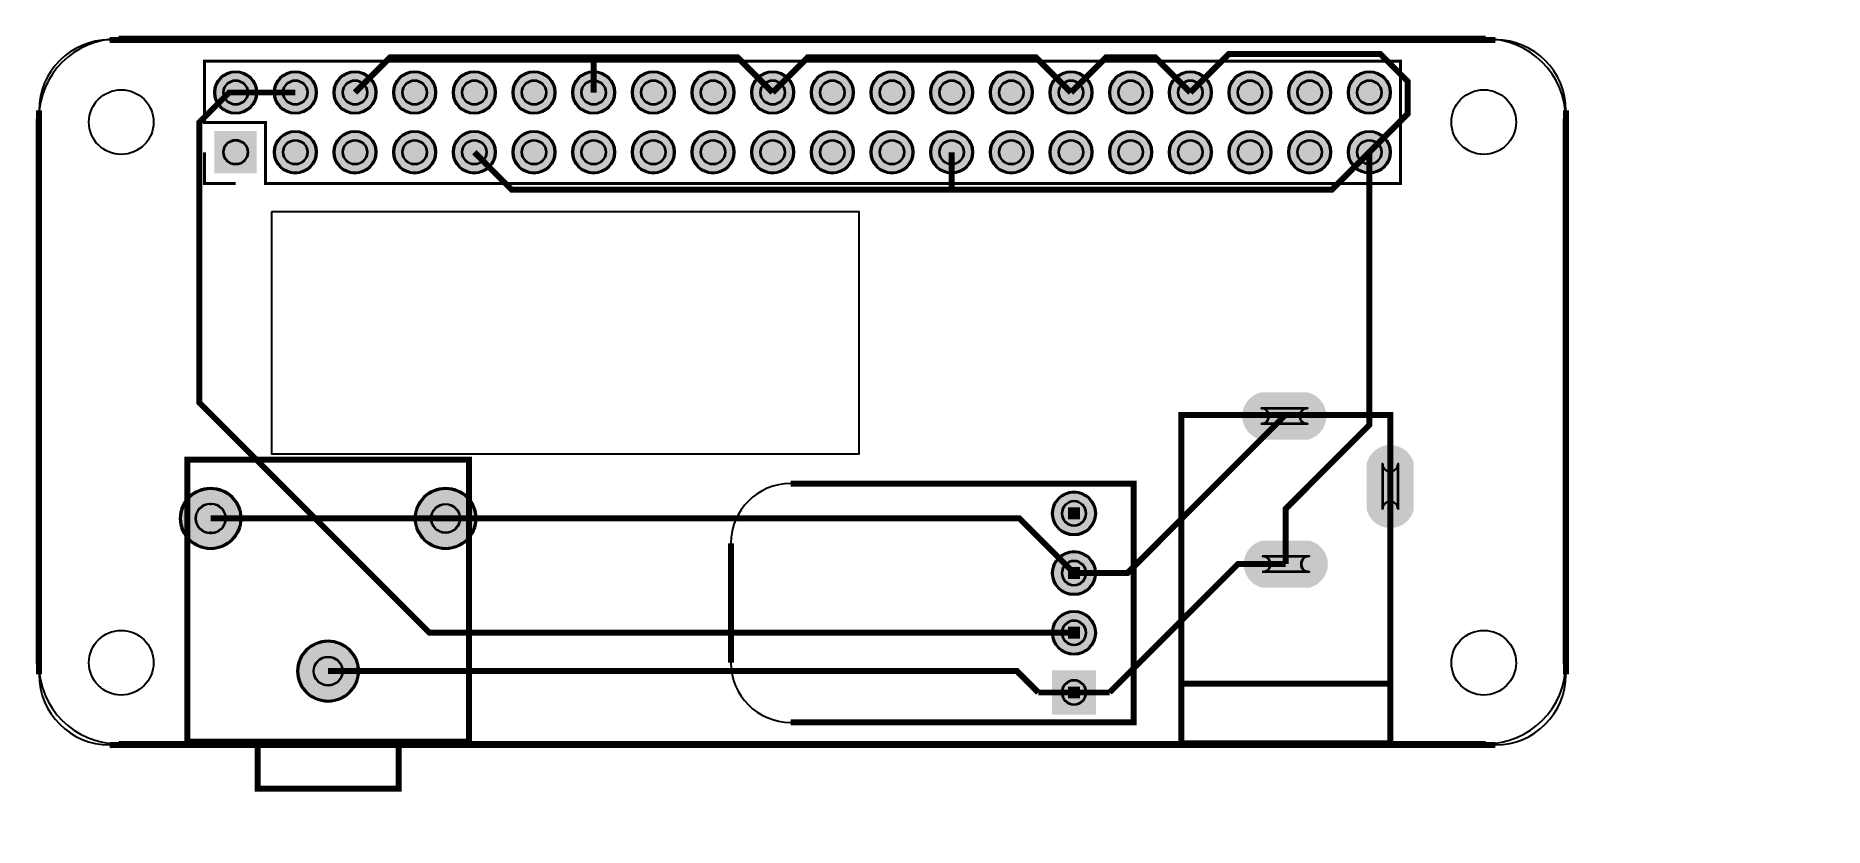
# Model space of a CAD drawing. Header units: millimetres. Extents: x 0.1 to 76.3, y -3.6 to 30.1.
import ezdxf

# ---------------------------------------------------------------- set-up
doc = ezdxf.new("R2010")
doc.units = ezdxf.units.MM
for name, color, linetype, true_color in [('BoardOutLine', 7, 'Continuous', 0xff00ff), ('BottomLayer', 7, 'Continuous', 0x0000ff), ('BottomSolderMaskLayer', 7, 'Continuous', 0xaa00ff), ('Multi-Layer', 7, 'Continuous', 0xc0c0c0), ('TopLayer', 7, 'Continuous', 0xff0000), ('TopSilkLayer', 7, 'Continuous', 0xffcc00), ('TopSolderMaskLayer', 7, 'Continuous', 0x800080)]:
    doc.layers.add(name, color=color, linetype=linetype, true_color=true_color)

msp = doc.modelspace()

# ---------------------------------------------------------------- hatches: boundary and pattern name
at = {"layer": 'BottomSolderMaskLayer'}
for points in [[(7.723, 27.686, 1), (9.55, 27.686, 1)], [(10.263, 27.686, 1), (12.09, 27.686, 1)], [(12.803, 27.686, 1), (14.63, 27.686, 1)], [(15.343, 27.686, 1), (17.17, 27.686, 1)], [(17.883, 27.686, 1), (19.71, 27.686, 1)], [(20.423, 27.686, 1), (22.25, 27.686, 1)], [(22.963, 27.686, 1), (24.79, 27.686, 1)], [(25.503, 27.686, 1), (27.33, 27.686, 1)], [(28.043, 27.686, 1), (29.87, 27.686, 1)], [(30.583, 27.686, 1), (32.41, 27.686, 1)], [(33.123, 27.686, 1), (34.95, 27.686, 1)], [(35.663, 27.686, 1), (37.49, 27.686, 1)], [(38.203, 27.686, 1), (40.03, 27.686, 1)], [(40.743, 27.686, 1), (42.57, 27.686, 1)], [(43.283, 27.686, 1), (45.11, 27.686, 1)], [(45.823, 27.686, 1), (47.65, 27.686, 1)], [(48.363, 27.686, 1), (50.19, 27.686, 1)], [(50.903, 27.686, 1), (52.73, 27.686, 1)], [(53.443, 27.686, 1), (55.27, 27.686, 1)], [(55.983, 27.686, 1), (57.81, 27.686, 1)], [(7.734, 24.244), (7.734, 26.048), (9.537, 26.048), (9.537, 24.244)], [(10.263, 25.146, 1), (12.09, 25.146, 1)], [(12.803, 25.146, 1), (14.63, 25.146, 1)], [(15.343, 25.146, 1), (17.17, 25.146, 1)], [(17.883, 25.146, 1), (19.71, 25.146, 1)], [(20.423, 25.146, 1), (22.25, 25.146, 1)], [(22.963, 25.146, 1), (24.79, 25.146, 1)], [(25.503, 25.146, 1), (27.33, 25.146, 1)], [(28.043, 25.146, 1), (29.87, 25.146, 1)], [(30.583, 25.146, 1), (32.41, 25.146, 1)], [(33.123, 25.146, 1), (34.95, 25.146, 1)], [(35.663, 25.146, 1), (37.49, 25.146, 1)], [(38.203, 25.146, 1), (40.03, 25.146, 1)], [(40.743, 25.146, 1), (42.57, 25.146, 1)], [(43.283, 25.146, 1), (45.11, 25.146, 1)], [(45.823, 25.146, 1), (47.65, 25.146, 1)], [(48.363, 25.146, 1), (50.19, 25.146, 1)], [(50.903, 25.146, 1), (52.73, 25.146, 1)], [(53.443, 25.146, 1), (55.27, 25.146, 1)], [(55.983, 25.146, 1), (57.81, 25.146, 1)], [(52.273, 12.916, -0.785398), (52.273, 14.923), (54.28, 14.923, -0.785398), (54.28, 12.916)], [(58.788, 9.944, -0.785398), (56.782, 9.944), (56.782, 11.9, -0.785398), (58.788, 11.9)], [(6.262, 9.565, 1), (8.884, 9.565, 1)], [(16.262, 9.565, 1), (18.884, 9.565, 1)], [(43.383, 9.779, 1), (45.263, 9.779, 1)], [(52.337, 6.617, -0.785398), (52.337, 8.623), (54.343, 8.623, -0.785398), (54.343, 6.617)], [(43.383, 7.239, 1), (45.263, 7.239, 1)], [(43.383, 4.699, 1), (45.263, 4.699, 1)], [(11.26, 3.068, 1), (13.881, 3.068, 1)], [(43.383, 3.099), (45.263, 3.099), (45.263, 1.219), (43.383, 1.219)]]:
    msp.add_hatch(color=256, dxfattribs=at).paths.add_polyline_path(points)
at = {"layer": 'Multi-Layer'}
for points in [[(7.773, 27.686, 1), (9.499, 27.686, 1)], [(10.313, 27.686, 1), (12.039, 27.686, 1)], [(12.853, 27.686, 1), (14.579, 27.686, 1)], [(15.393, 27.686, 1), (17.119, 27.686, 1)], [(17.933, 27.686, 1), (19.659, 27.686, 1)], [(20.473, 27.686, 1), (22.199, 27.686, 1)], [(23.013, 27.686, 1), (24.739, 27.686, 1)], [(25.553, 27.686, 1), (27.279, 27.686, 1)], [(28.093, 27.686, 1), (29.819, 27.686, 1)], [(30.633, 27.686, 1), (32.359, 27.686, 1)], [(33.173, 27.686, 1), (34.899, 27.686, 1)], [(35.713, 27.686, 1), (37.439, 27.686, 1)], [(38.253, 27.686, 1), (39.979, 27.686, 1)], [(40.793, 27.686, 1), (42.519, 27.686, 1)], [(43.333, 27.686, 1), (45.059, 27.686, 1)], [(45.873, 27.686, 1), (47.599, 27.686, 1)], [(48.413, 27.686, 1), (50.139, 27.686, 1)], [(50.953, 27.686, 1), (52.679, 27.686, 1)], [(53.493, 27.686, 1), (55.219, 27.686, 1)], [(56.033, 27.686, 1), (57.759, 27.686, 1)], [(7.784, 24.295), (7.784, 25.997), (9.486, 25.997), (9.486, 24.295)], [(10.313, 25.146, 1), (12.039, 25.146, 1)], [(12.853, 25.146, 1), (14.579, 25.146, 1)], [(15.393, 25.146, 1), (17.119, 25.146, 1)], [(17.933, 25.146, 1), (19.659, 25.146, 1)], [(20.473, 25.146, 1), (22.199, 25.146, 1)], [(23.013, 25.146, 1), (24.739, 25.146, 1)], [(25.553, 25.146, 1), (27.279, 25.146, 1)], [(28.093, 25.146, 1), (29.819, 25.146, 1)], [(30.633, 25.146, 1), (32.359, 25.146, 1)], [(33.173, 25.146, 1), (34.899, 25.146, 1)], [(35.713, 25.146, 1), (37.439, 25.146, 1)], [(38.253, 25.146, 1), (39.979, 25.146, 1)], [(40.793, 25.146, 1), (42.519, 25.146, 1)], [(43.333, 25.146, 1), (45.059, 25.146, 1)], [(45.873, 25.146, 1), (47.599, 25.146, 1)], [(48.413, 25.146, 1), (50.139, 25.146, 1)], [(50.953, 25.146, 1), (52.679, 25.146, 1)], [(53.493, 25.146, 1), (55.219, 25.146, 1)], [(56.033, 25.146, 1), (57.759, 25.146, 1)], [(52.324, 12.967, -0.785398), (52.324, 14.872), (54.229, 14.872, -0.785398), (54.229, 12.967)], [(58.738, 9.97, -0.785398), (56.833, 9.97), (56.833, 11.875, -0.785398), (58.738, 11.875)], [(6.313, 9.565, 1), (8.833, 9.565, 1)], [(16.313, 9.565, 1), (18.833, 9.565, 1)], [(43.434, 9.779, 1), (45.212, 9.779, 1)], [(52.388, 6.668, -0.785398), (52.388, 8.573), (54.293, 8.573, -0.785398), (54.293, 6.668)], [(43.434, 7.239, 1), (45.212, 7.239, 1)], [(43.434, 4.699, 1), (45.212, 4.699, 1)], [(11.31, 3.068, 1), (13.83, 3.068, 1)], [(43.434, 3.048), (45.212, 3.048), (45.212, 1.27), (43.434, 1.27)]]:
    msp.add_hatch(color=256, dxfattribs=at).paths.add_polyline_path(points)
at = {"layer": 'TopSilkLayer'}
for points in [[(44.069, 10.033), (44.069, 9.525), (44.577, 9.525), (44.577, 10.033)], [(44.069, 7.493), (44.069, 6.985), (44.577, 6.985), (44.577, 7.493)], [(44.069, 4.953), (44.069, 4.445), (44.577, 4.445), (44.577, 4.953)], [(44.069, 2.413), (44.069, 1.905), (44.577, 1.905), (44.577, 2.413)]]:
    msp.add_hatch(color=256, dxfattribs=at).paths.add_polyline_path(points)
at = {"layer": 'TopSolderMaskLayer'}
for points in [[(7.723, 27.686, 1), (9.55, 27.686, 1)], [(10.263, 27.686, 1), (12.09, 27.686, 1)], [(12.803, 27.686, 1), (14.63, 27.686, 1)], [(15.343, 27.686, 1), (17.17, 27.686, 1)], [(17.883, 27.686, 1), (19.71, 27.686, 1)], [(20.423, 27.686, 1), (22.25, 27.686, 1)], [(22.963, 27.686, 1), (24.79, 27.686, 1)], [(25.503, 27.686, 1), (27.33, 27.686, 1)], [(28.043, 27.686, 1), (29.87, 27.686, 1)], [(30.583, 27.686, 1), (32.41, 27.686, 1)], [(33.123, 27.686, 1), (34.95, 27.686, 1)], [(35.663, 27.686, 1), (37.49, 27.686, 1)], [(38.203, 27.686, 1), (40.03, 27.686, 1)], [(40.743, 27.686, 1), (42.57, 27.686, 1)], [(43.283, 27.686, 1), (45.11, 27.686, 1)], [(45.823, 27.686, 1), (47.65, 27.686, 1)], [(48.363, 27.686, 1), (50.19, 27.686, 1)], [(50.903, 27.686, 1), (52.73, 27.686, 1)], [(53.443, 27.686, 1), (55.27, 27.686, 1)], [(55.983, 27.686, 1), (57.81, 27.686, 1)], [(7.734, 24.244), (7.734, 26.048), (9.537, 26.048), (9.537, 24.244)], [(10.263, 25.146, 1), (12.09, 25.146, 1)], [(12.803, 25.146, 1), (14.63, 25.146, 1)], [(15.343, 25.146, 1), (17.17, 25.146, 1)], [(17.883, 25.146, 1), (19.71, 25.146, 1)], [(20.423, 25.146, 1), (22.25, 25.146, 1)], [(22.963, 25.146, 1), (24.79, 25.146, 1)], [(25.503, 25.146, 1), (27.33, 25.146, 1)], [(28.043, 25.146, 1), (29.87, 25.146, 1)], [(30.583, 25.146, 1), (32.41, 25.146, 1)], [(33.123, 25.146, 1), (34.95, 25.146, 1)], [(35.663, 25.146, 1), (37.49, 25.146, 1)], [(38.203, 25.146, 1), (40.03, 25.146, 1)], [(40.743, 25.146, 1), (42.57, 25.146, 1)], [(43.283, 25.146, 1), (45.11, 25.146, 1)], [(45.823, 25.146, 1), (47.65, 25.146, 1)], [(48.363, 25.146, 1), (50.19, 25.146, 1)], [(50.903, 25.146, 1), (52.73, 25.146, 1)], [(53.443, 25.146, 1), (55.27, 25.146, 1)], [(55.983, 25.146, 1), (57.81, 25.146, 1)], [(52.273, 12.916, -0.785398), (52.273, 14.923), (54.28, 14.923, -0.785398), (54.28, 12.916)], [(58.788, 9.944, -0.785398), (56.782, 9.944), (56.782, 11.9, -0.785398), (58.788, 11.9)], [(6.262, 9.565, 1), (8.884, 9.565, 1)], [(16.262, 9.565, 1), (18.884, 9.565, 1)], [(43.383, 9.779, 1), (45.263, 9.779, 1)], [(52.337, 6.617, -0.785398), (52.337, 8.623), (54.343, 8.623, -0.785398), (54.343, 6.617)], [(43.383, 7.239, 1), (45.263, 7.239, 1)], [(43.383, 4.699, 1), (45.263, 4.699, 1)], [(11.26, 3.068, 1), (13.881, 3.068, 1)], [(43.383, 3.099), (45.263, 3.099), (45.263, 1.219), (43.383, 1.219)]]:
    msp.add_hatch(color=256, dxfattribs=at).paths.add_polyline_path(points)

# ---------------------------------------------------------------- linework, layer by layer
at = {"layer": 'BoardOutLine', "const_width": 0.254}
for points in [[(3.654, 29.972), (61.854, 29.972)], [(0.254, 3.372), (0.254, 26.572)], [(65.254, 26.572), (65.254, 3.372)], [(61.854, -0.028), (3.654, -0.028)]]:
    msp.add_lwpolyline(points, dxfattribs=at)
at = {"layer": 'BoardOutLine'}
for centre, start, end in [((3.654, 26.572), 90, 180), ((61.854, 26.572), 360, 90), ((3.654, 3.372), 180, 270), ((61.854, 3.372), 270, 0)]:
    msp.add_arc(centre, 3.4, start, end, dxfattribs=at)
at = {"layer": 'BottomLayer', "const_width": 0.254}
for points in [[(49.276, 27.686), (47.775, 29.187), (45.697, 29.187), (44.196, 27.686)], [(49.276, 27.686), (50.908, 29.318), (57.375, 29.318), (58.528, 28.165), (58.528, 26.777), (56.896, 25.146)], [(44.323, 4.699), (16.884, 4.699), (7.096, 14.487), (7.096, 26.427), (8.355, 27.686), (8.636, 27.686)], [(56.896, 25.146), (56.896, 13.536), (53.34, 9.98), (53.34, 7.62)], [(44.323, 7.239), (46.596, 7.239), (53.277, 13.919)], [(45.84, 2.159), (51.301, 7.62), (53.34, 7.62)], [(44.323, 2.159), (45.84, 2.159)]]:
    msp.add_lwpolyline(points, dxfattribs=at)
at = {"layer": 'BottomSolderMaskLayer'}
for points in [[(52.273, 14.254), (54.28, 14.254)], [(52.273, 13.585), (54.28, 13.585)], [(57.451, 9.944), (57.451, 11.9)], [(58.12, 9.944), (58.12, 11.9)], [(7.542, 10.189), (7.604, 10.189)], [(44.323, 10.307), (44.323, 10.307)], [(44.323, 9.251), (44.323, 9.251)], [(7.542, 8.941), (7.604, 8.941)], [(44.323, 7.767), (44.323, 7.767)], [(52.337, 7.954), (54.343, 7.954)], [(52.337, 7.286), (54.343, 7.286)], [(44.323, 6.711), (44.323, 6.711)], [(44.323, 5.227), (44.323, 5.227)], [(44.323, 4.171), (44.323, 4.171)], [(44.323, 2.687), (44.323, 2.687)], [(44.323, 1.631), (44.323, 1.631)]]:
    msp.add_lwpolyline(points, close=True, dxfattribs=at)
for centre, radius in [((8.636, 27.686), 0.914), ((8.636, 27.686), 0.529), ((11.176, 27.686), 0.914), ((11.176, 27.686), 0.529), ((13.716, 27.686), 0.914), ((13.716, 27.686), 0.529), ((16.256, 27.686), 0.914), ((16.256, 27.686), 0.529), ((18.796, 27.686), 0.914), ((18.796, 27.686), 0.529), ((21.336, 27.686), 0.914), ((21.336, 27.686), 0.529), ((23.876, 27.686), 0.914), ((23.876, 27.686), 0.529), ((26.416, 27.686), 0.914), ((26.416, 27.686), 0.529), ((28.956, 27.686), 0.914), ((28.956, 27.686), 0.529), ((31.496, 27.686), 0.914), ((31.496, 27.686), 0.529), ((34.036, 27.686), 0.914), ((34.036, 27.686), 0.529), ((36.576, 27.686), 0.914), ((36.576, 27.686), 0.529), ((39.116, 27.686), 0.914), ((39.116, 27.686), 0.529), ((41.656, 27.686), 0.914), ((41.656, 27.686), 0.529), ((44.196, 27.686), 0.914), ((44.196, 27.686), 0.529), ((46.736, 27.686), 0.914), ((46.736, 27.686), 0.529), ((49.276, 27.686), 0.914), ((49.276, 27.686), 0.529), ((51.816, 27.686), 0.914), ((51.816, 27.686), 0.529), ((54.356, 27.686), 0.914), ((54.356, 27.686), 0.529), ((56.896, 27.686), 0.914), ((56.896, 27.686), 0.529), ((11.176, 25.146), 0.914), ((13.716, 25.146), 0.914), ((16.256, 25.146), 0.914), ((18.796, 25.146), 0.914), ((21.336, 25.146), 0.914), ((23.876, 25.146), 0.914), ((26.416, 25.146), 0.914), ((28.956, 25.146), 0.914), ((31.496, 25.146), 0.914), ((34.036, 25.146), 0.914), ((36.576, 25.146), 0.914), ((39.116, 25.146), 0.914), ((41.656, 25.146), 0.914), ((44.196, 25.146), 0.914), ((46.736, 25.146), 0.914), ((49.276, 25.146), 0.914), ((51.816, 25.146), 0.914), ((54.356, 25.146), 0.914), ((56.896, 25.146), 0.914), ((8.635, 25.146), 0.53), ((11.176, 25.146), 0.529), ((13.716, 25.146), 0.529), ((16.256, 25.146), 0.529), ((18.796, 25.146), 0.529), ((21.336, 25.146), 0.529), ((23.876, 25.146), 0.529), ((26.416, 25.146), 0.529), ((28.956, 25.146), 0.529), ((31.496, 25.146), 0.529), ((34.036, 25.146), 0.529), ((36.576, 25.146), 0.529), ((39.116, 25.146), 0.529), ((41.656, 25.146), 0.529), ((44.196, 25.146), 0.529), ((46.736, 25.146), 0.529), ((49.276, 25.146), 0.529), ((51.816, 25.146), 0.529), ((54.356, 25.146), 0.529), ((56.896, 25.146), 0.529), ((7.573, 9.565), 1.311), ((17.573, 9.565), 1.311), ((44.323, 9.779), 0.94), ((17.573, 9.565), 0.624), ((44.323, 7.239), 0.94), ((44.323, 4.699), 0.94), ((12.57, 3.068), 1.311), ((12.57, 3.068), 0.624)]:
    msp.add_circle(centre, radius, dxfattribs=at)
for centre, radius, start, end in [((52.273, 13.919), 0.334, 270, 90), ((54.28, 13.919), 0.334, 90, 270), ((57.785, 11.9), 0.334, 180, 360), ((7.542, 9.565), 0.624, 450, 270), ((7.604, 9.565), 0.624, 270, 450), ((44.323, 9.779), 0.528, 90, 270), ((44.323, 9.779), 0.528, 270, 90), ((57.785, 9.944), 0.334, 360, 180), ((44.323, 7.239), 0.528, 90, 270), ((44.323, 7.239), 0.528, 270, 90), ((52.337, 7.62), 0.334, 270, 90), ((54.343, 7.62), 0.334, 90, 270), ((44.323, 4.699), 0.528, 90, 270), ((44.323, 4.699), 0.528, 270, 90), ((44.323, 2.159), 0.528, 90, 270), ((44.323, 2.159), 0.528, 270, 90)]:
    msp.add_arc(centre, radius, start, end, dxfattribs=at)
at = {"layer": 'Multi-Layer'}
for points in [[(10.16, 22.606), (10.16, 12.319), (35.179, 12.319), (35.179, 22.606)], [(52.324, 14.237), (54.229, 14.237)], [(52.324, 13.602), (54.229, 13.602)], [(57.468, 9.97), (57.468, 11.875)], [(58.103, 9.97), (58.103, 11.875)], [(7.543, 10.165), (7.603, 10.165)], [(44.323, 10.279), (44.323, 10.279)], [(44.323, 9.279), (44.323, 9.279)], [(7.543, 8.965), (7.603, 8.965)], [(44.323, 7.739), (44.323, 7.739)], [(52.388, 7.938), (54.293, 7.938)], [(52.388, 7.303), (54.293, 7.303)], [(44.323, 6.739), (44.323, 6.739)], [(44.323, 5.199), (44.323, 5.199)], [(44.323, 4.199), (44.323, 4.199)], [(44.323, 2.659), (44.323, 2.659)], [(44.323, 1.659), (44.323, 1.659)]]:
    msp.add_lwpolyline(points, close=True, dxfattribs=at)
for centre, radius in [((8.636, 27.686), 0.863), ((8.636, 27.686), 0.5), ((11.176, 27.686), 0.863), ((11.176, 27.686), 0.5), ((13.716, 27.686), 0.863), ((13.716, 27.686), 0.5), ((16.256, 27.686), 0.863), ((16.256, 27.686), 0.5), ((18.796, 27.686), 0.863), ((18.796, 27.686), 0.5), ((21.336, 27.686), 0.863), ((21.336, 27.686), 0.5), ((23.876, 27.686), 0.863), ((23.876, 27.686), 0.5), ((26.416, 27.686), 0.863), ((26.416, 27.686), 0.5), ((28.956, 27.686), 0.863), ((28.956, 27.686), 0.5), ((31.496, 27.686), 0.863), ((31.496, 27.686), 0.5), ((34.036, 27.686), 0.863), ((34.036, 27.686), 0.5), ((36.576, 27.686), 0.863), ((36.576, 27.686), 0.5), ((39.116, 27.686), 0.863), ((39.116, 27.686), 0.5), ((41.656, 27.686), 0.863), ((41.656, 27.686), 0.5), ((44.196, 27.686), 0.863), ((44.196, 27.686), 0.5), ((46.736, 27.686), 0.863), ((46.736, 27.686), 0.5), ((49.276, 27.686), 0.863), ((49.276, 27.686), 0.5), ((51.816, 27.686), 0.863), ((51.816, 27.686), 0.5), ((54.356, 27.686), 0.863), ((54.356, 27.686), 0.5), ((56.896, 27.686), 0.863), ((56.896, 27.686), 0.5), ((3.766, 26.426), 1.375), ((61.766, 26.426), 1.375), ((11.176, 25.146), 0.863), ((13.716, 25.146), 0.863), ((16.256, 25.146), 0.863), ((18.796, 25.146), 0.863), ((21.336, 25.146), 0.863), ((23.876, 25.146), 0.863), ((26.416, 25.146), 0.863), ((28.956, 25.146), 0.863), ((31.496, 25.146), 0.863), ((34.036, 25.146), 0.863), ((36.576, 25.146), 0.863), ((39.116, 25.146), 0.863), ((41.656, 25.146), 0.863), ((44.196, 25.146), 0.863), ((46.736, 25.146), 0.863), ((49.276, 25.146), 0.863), ((51.816, 25.146), 0.863), ((54.356, 25.146), 0.863), ((56.896, 25.146), 0.863), ((8.635, 25.146), 0.5), ((11.176, 25.146), 0.5), ((13.716, 25.146), 0.5), ((16.256, 25.146), 0.5), ((18.796, 25.146), 0.5), ((21.336, 25.146), 0.5), ((23.876, 25.146), 0.5), ((26.416, 25.146), 0.5), ((28.956, 25.146), 0.5), ((31.496, 25.146), 0.5), ((34.036, 25.146), 0.5), ((36.576, 25.146), 0.5), ((39.116, 25.146), 0.5), ((41.656, 25.146), 0.5), ((44.196, 25.146), 0.5), ((46.736, 25.146), 0.5), ((49.276, 25.146), 0.5), ((51.816, 25.146), 0.5), ((54.356, 25.146), 0.5), ((56.896, 25.146), 0.5), ((7.573, 9.565), 1.26), ((17.573, 9.565), 1.26), ((44.323, 9.779), 0.889), ((17.573, 9.565), 0.6), ((44.323, 7.239), 0.889), ((44.323, 4.699), 0.889), ((3.766, 3.426), 1.375), ((61.766, 3.426), 1.375), ((12.57, 3.068), 1.26), ((12.57, 3.068), 0.6)]:
    msp.add_circle(centre, radius, dxfattribs=at)
for centre, radius, start, end in [((52.324, 13.919), 0.318, 270, 90), ((54.229, 13.919), 0.318, 90, 270), ((57.785, 11.875), 0.318, 180, 360), ((7.543, 9.565), 0.6, 450, 270), ((7.603, 9.565), 0.6, 270, 450), ((44.323, 9.779), 0.5, 90, 270), ((44.323, 9.779), 0.5, 270, 90), ((57.785, 9.97), 0.318, 360, 180), ((44.323, 7.239), 0.5, 90, 270), ((44.323, 7.239), 0.5, 270, 90), ((52.388, 7.62), 0.318, 270, 90), ((54.293, 7.62), 0.318, 90, 270), ((44.323, 4.699), 0.5, 90, 270), ((44.323, 4.699), 0.5, 270, 90), ((44.323, 2.159), 0.5, 90, 270), ((44.323, 2.159), 0.5, 270, 90)]:
    msp.add_arc(centre, radius, start, end, dxfattribs=at)
at = {"layer": 'TopLayer', "const_width": 0.254}
for points in [[(23.876, 29.187), (15.217, 29.187), (13.716, 27.686)], [(23.876, 29.187), (23.876, 27.686)], [(31.496, 27.686), (29.995, 29.187), (23.876, 29.187)], [(44.196, 27.686), (42.695, 29.187), (32.997, 29.187), (31.496, 27.686)], [(8.636, 27.686), (11.176, 27.686)], [(18.796, 25.146), (20.393, 23.549), (39.116, 23.549)], [(39.116, 25.146), (39.116, 23.549)], [(39.116, 23.549), (55.299, 23.549), (56.896, 25.146)], [(7.573, 9.565), (17.573, 9.565)], [(17.573, 9.565), (41.997, 9.565), (44.323, 7.239)], [(12.57, 3.068), (41.897, 3.068), (42.806, 2.159)], [(44.323, 2.159), (42.806, 2.159)]]:
    msp.add_lwpolyline(points, dxfattribs=at)
at = {"layer": 'TopSilkLayer'}
for points, const_width in [([(3.266, 29.926), (62.265, 29.926)], 0.254), ([(0.266, 2.926), (0.266, 26.926)], 0.254), ([(65.267, 26.926), (65.267, 2.926)], 0.254), ([(8.635, 23.815), (7.304, 23.815), (7.304, 25.146)], 0.127), ([(18.573, 12.065), (6.574, 12.065), (6.574, 0.066), (18.573, 0.066)], 0.254), ([(18.573, 0.066), (18.573, 12.065), (14.572, 12.065)], 0.254), ([(32.258, 11.049), (46.863, 11.049), (46.863, 0.889), (32.258, 0.889)], 0.254), ([(44.958, 11.049), (43.688, 11.049)], 0.203), ([(29.718, 3.429), (29.718, 8.509)], 0.254), ([(62.265, -0.074), (3.266, -0.074)], 0.254), ([(15.573, 0.066), (15.573, -1.935), (9.573, -1.935), (9.573, 0.066)], 0.254)]:
    msp.add_lwpolyline(points, dxfattribs=dict(at, const_width=const_width))
for points, const_width in [([(7.304, 29.017), (7.304, 26.416), (9.905, 26.416), (9.905, 23.815), (58.226, 23.815), (58.226, 29.017), (7.304, 29.017)], 0.127), ([(57.785, 13.97), (57.785, 2.54), (48.895, 2.54), (48.895, 13.97), (57.785, 13.97)], 0.254), ([(57.785, 2.54), (57.785, 0), (48.895, 0), (48.895, 2.54), (57.785, 2.54)], 0.254)]:
    msp.add_lwpolyline(points, close=True, dxfattribs=dict(at, const_width=const_width))
for centre, radius, start, end in [((3.266, 26.926), 3, 90, 180), ((62.266, 26.926), 3, 360, 90), ((32.258, 8.509), 2.54, 90, 180), ((32.258, 3.429), 2.54, 180, 270), ((3.266, 2.926), 3, 180, 270), ((62.266, 2.926), 3, 270, 0)]:
    msp.add_arc(centre, radius, start, end, dxfattribs=at)
at = {"layer": 'TopSolderMaskLayer'}
for points in [[(52.273, 14.254), (54.28, 14.254)], [(52.273, 13.585), (54.28, 13.585)], [(57.451, 9.944), (57.451, 11.9)], [(58.12, 9.944), (58.12, 11.9)], [(7.542, 10.189), (7.604, 10.189)], [(44.323, 10.307), (44.323, 10.307)], [(44.323, 9.251), (44.323, 9.251)], [(7.542, 8.941), (7.604, 8.941)], [(44.323, 7.767), (44.323, 7.767)], [(52.337, 7.954), (54.343, 7.954)], [(52.337, 7.286), (54.343, 7.286)], [(44.323, 6.711), (44.323, 6.711)], [(44.323, 5.227), (44.323, 5.227)], [(44.323, 4.171), (44.323, 4.171)], [(44.323, 2.687), (44.323, 2.687)], [(44.323, 1.631), (44.323, 1.631)]]:
    msp.add_lwpolyline(points, close=True, dxfattribs=at)
for centre, radius in [((8.636, 27.686), 0.914), ((8.636, 27.686), 0.529), ((11.176, 27.686), 0.914), ((11.176, 27.686), 0.529), ((13.716, 27.686), 0.914), ((13.716, 27.686), 0.529), ((16.256, 27.686), 0.914), ((16.256, 27.686), 0.529), ((18.796, 27.686), 0.914), ((18.796, 27.686), 0.529), ((21.336, 27.686), 0.914), ((21.336, 27.686), 0.529), ((23.876, 27.686), 0.914), ((23.876, 27.686), 0.529), ((26.416, 27.686), 0.914), ((26.416, 27.686), 0.529), ((28.956, 27.686), 0.914), ((28.956, 27.686), 0.529), ((31.496, 27.686), 0.914), ((31.496, 27.686), 0.529), ((34.036, 27.686), 0.914), ((34.036, 27.686), 0.529), ((36.576, 27.686), 0.914), ((36.576, 27.686), 0.529), ((39.116, 27.686), 0.914), ((39.116, 27.686), 0.529), ((41.656, 27.686), 0.914), ((41.656, 27.686), 0.529), ((44.196, 27.686), 0.914), ((44.196, 27.686), 0.529), ((46.736, 27.686), 0.914), ((46.736, 27.686), 0.529), ((49.276, 27.686), 0.914), ((49.276, 27.686), 0.529), ((51.816, 27.686), 0.914), ((51.816, 27.686), 0.529), ((54.356, 27.686), 0.914), ((54.356, 27.686), 0.529), ((56.896, 27.686), 0.914), ((56.896, 27.686), 0.529), ((11.176, 25.146), 0.914), ((13.716, 25.146), 0.914), ((16.256, 25.146), 0.914), ((18.796, 25.146), 0.914), ((21.336, 25.146), 0.914), ((23.876, 25.146), 0.914), ((26.416, 25.146), 0.914), ((28.956, 25.146), 0.914), ((31.496, 25.146), 0.914), ((34.036, 25.146), 0.914), ((36.576, 25.146), 0.914), ((39.116, 25.146), 0.914), ((41.656, 25.146), 0.914), ((44.196, 25.146), 0.914), ((46.736, 25.146), 0.914), ((49.276, 25.146), 0.914), ((51.816, 25.146), 0.914), ((54.356, 25.146), 0.914), ((56.896, 25.146), 0.914), ((8.635, 25.146), 0.53), ((11.176, 25.146), 0.529), ((13.716, 25.146), 0.529), ((16.256, 25.146), 0.529), ((18.796, 25.146), 0.529), ((21.336, 25.146), 0.529), ((23.876, 25.146), 0.529), ((26.416, 25.146), 0.529), ((28.956, 25.146), 0.529), ((31.496, 25.146), 0.529), ((34.036, 25.146), 0.529), ((36.576, 25.146), 0.529), ((39.116, 25.146), 0.529), ((41.656, 25.146), 0.529), ((44.196, 25.146), 0.529), ((46.736, 25.146), 0.529), ((49.276, 25.146), 0.529), ((51.816, 25.146), 0.529), ((54.356, 25.146), 0.529), ((56.896, 25.146), 0.529), ((7.573, 9.565), 1.311), ((17.573, 9.565), 1.311), ((44.323, 9.779), 0.94), ((17.573, 9.565), 0.624), ((44.323, 7.239), 0.94), ((44.323, 4.699), 0.94), ((12.57, 3.068), 1.311), ((12.57, 3.068), 0.624)]:
    msp.add_circle(centre, radius, dxfattribs=at)
for centre, radius, start, end in [((52.273, 13.919), 0.334, 270, 90), ((54.28, 13.919), 0.334, 90, 270), ((57.785, 11.9), 0.334, 180, 360), ((7.542, 9.565), 0.624, 450, 270), ((7.604, 9.565), 0.624, 270, 450), ((44.323, 9.779), 0.528, 90, 270), ((44.323, 9.779), 0.528, 270, 90), ((57.785, 9.944), 0.334, 360, 180), ((44.323, 7.239), 0.528, 90, 270), ((44.323, 7.239), 0.528, 270, 90), ((52.337, 7.62), 0.334, 270, 90), ((54.343, 7.62), 0.334, 90, 270), ((44.323, 4.699), 0.528, 90, 270), ((44.323, 4.699), 0.528, 270, 90), ((44.323, 2.159), 0.528, 90, 270), ((44.323, 2.159), 0.528, 270, 90)]:
    msp.add_arc(centre, radius, start, end, dxfattribs=at)

doc.saveas('drawing.dxf')
